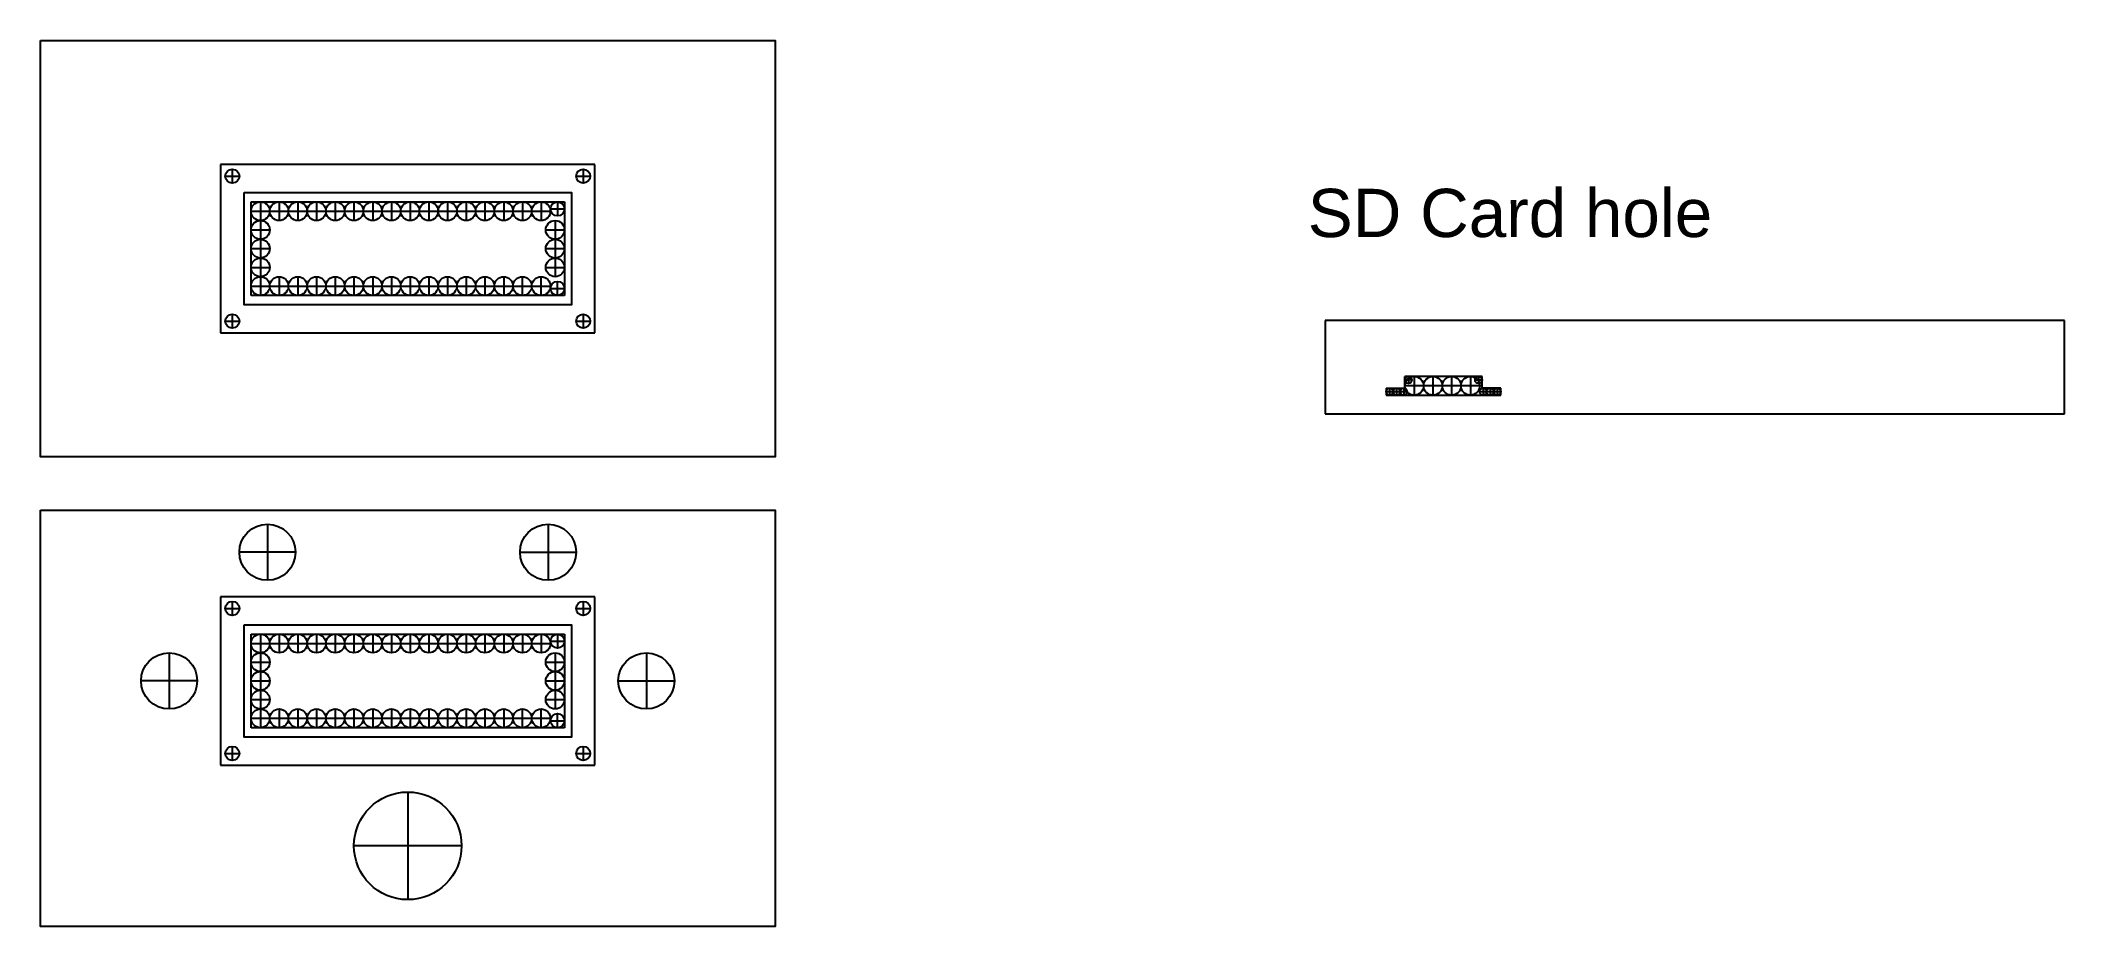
# Model space of a CAD drawing. Header units: inches. Extents: x 8 to 440, y 12 to 201.
import ezdxf

# ---------------------------------------------------------------- set-up
doc = ezdxf.new("R2010")
doc.units = ezdxf.units.IN
doc.header["$MEASUREMENT"] = 0
doc.styles.get("Standard").update_dxf_attribs({"font": 'arial.ttf'})

msp = doc.modelspace()

# ---------------------------------------------------------------- linework, layer by layer
for p, q in [((126.3, 174.89), (46.3, 174.89)), ((46.3, 174.89), (46.3, 138.89)), ((48.8, 173.89), (48.8, 170.89)), ((123.8, 173.89), (123.8, 170.89)), ((126.3, 138.89), (126.3, 174.89)), ((47.3, 172.39), (50.3, 172.39)), ((122.3, 172.39), (125.3, 172.39)), ((52.8, 166.89), (119.8, 166.89)), ((52.8, 146.89), (52.8, 166.89)), ((52.8, 164.89), (56.8, 164.89)), ((54.8, 166.89), (54.8, 162.89)), ((56.8, 164.89), (60.8, 164.89)), ((58.8, 166.89), (58.8, 162.89)), ((60.8, 164.89), (64.8, 164.89)), ((62.8, 166.89), (62.8, 162.89)), ((64.8, 164.89), (68.8, 164.89)), ((66.8, 166.89), (66.8, 162.89)), ((68.8, 164.89), (72.8, 164.89)), ((70.8, 166.89), (70.8, 162.89)), ((72.8, 164.89), (76.8, 164.89)), ((74.8, 166.89), (74.8, 162.89)), ((76.8, 164.89), (80.8, 164.89)), ((78.8, 166.89), (78.8, 162.89)), ((80.8, 164.89), (84.8, 164.89)), ((82.8, 166.89), (82.8, 162.89)), ((84.8, 164.89), (88.8, 164.89)), ((86.8, 166.89), (86.8, 162.89)), ((88.8, 164.89), (92.8, 164.89)), ((90.8, 166.89), (90.8, 162.89)), ((92.8, 164.89), (96.8, 164.89)), ((94.8, 166.89), (94.8, 162.89)), ((96.8, 164.89), (100.8, 164.89)), ((98.8, 166.89), (98.8, 162.89)), ((100.8, 164.89), (104.8, 164.89)), ((102.8, 166.89), (102.8, 162.89)), ((104.8, 164.89), (108.8, 164.89)), ((106.8, 166.89), (106.8, 162.89)), ((108.8, 164.89), (112.8, 164.89)), ((110.8, 166.89), (110.8, 162.89)), ((112.8, 164.89), (116.8, 164.89)), ((114.8, 166.89), (114.8, 162.89)), ((116.8, 165.39), (119.8, 165.39)), ((118.3, 166.89), (118.3, 163.89)), ((119.8, 166.89), (119.8, 146.89)), ((52.8, 160.89), (56.8, 160.89)), ((54.8, 162.89), (54.8, 158.89)), ((115.8, 160.89), (119.8, 160.89)), ((117.8, 162.89), (117.8, 158.89)), ((52.8, 156.89), (56.8, 156.89)), ((54.8, 158.89), (54.8, 154.89)), ((115.8, 156.89), (119.8, 156.89)), ((117.8, 158.89), (117.8, 154.89)), ((52.8, 152.89), (56.8, 152.89)), ((54.8, 154.89), (54.8, 150.89)), ((115.8, 152.89), (119.8, 152.89)), ((117.8, 154.89), (117.8, 150.89)), ((52.8, 148.89), (56.8, 148.89)), ((54.8, 150.89), (54.8, 146.89)), ((56.8, 148.89), (60.8, 148.89)), ((58.8, 150.89), (58.8, 146.89)), ((60.8, 148.89), (64.8, 148.89)), ((62.8, 150.89), (62.8, 146.89)), ((64.8, 148.89), (68.8, 148.89)), ((66.8, 150.89), (66.8, 146.89)), ((68.8, 148.89), (72.8, 148.89)), ((70.8, 150.89), (70.8, 146.89)), ((72.8, 148.89), (76.8, 148.89)), ((74.8, 150.89), (74.8, 146.89)), ((76.8, 148.89), (80.8, 148.89)), ((78.8, 150.89), (78.8, 146.89)), ((80.8, 148.89), (84.8, 148.89)), ((82.8, 150.89), (82.8, 146.89)), ((84.8, 148.89), (88.8, 148.89)), ((86.8, 150.89), (86.8, 146.89)), ((88.8, 148.89), (92.8, 148.89)), ((90.8, 150.89), (90.8, 146.89)), ((92.8, 148.89), (96.8, 148.89)), ((94.8, 150.89), (94.8, 146.89)), ((96.8, 148.89), (100.8, 148.89)), ((98.8, 150.89), (98.8, 146.89)), ((100.8, 148.89), (104.8, 148.89)), ((102.8, 150.89), (102.8, 146.89)), ((104.8, 148.89), (108.8, 148.89)), ((106.8, 150.89), (106.8, 146.89)), ((108.8, 148.89), (112.8, 148.89)), ((110.8, 146.89), (110.8, 150.89)), ((112.8, 148.89), (116.8, 148.89)), ((114.8, 146.89), (114.8, 150.89)), ((116.8, 148.39), (119.8, 148.39)), ((118.3, 146.89), (118.3, 149.89)), ((48.8, 142.89), (48.8, 139.89)), ((119.8, 146.89), (52.8, 146.89)), ((123.8, 142.89), (123.8, 139.89)), ((46.3, 138.89), (126.3, 138.89)), ((47.3, 141.39), (50.3, 141.39)), ((122.3, 141.39), (125.3, 141.39)), ((282.42, 141.57), (282.42, 121.57)), ((440.42, 141.57), (282.42, 141.57)), ((440.42, 121.57), (440.42, 141.57)), ((295.42, 127.07), (295.42, 125.57)), ((295.42, 127.07), (299.42, 127.07)), ((296.92, 126.32), (295.42, 126.32)), ((295.42, 125.57), (319.92, 125.57)), ((296.17, 127.07), (296.17, 125.57)), ((298.42, 126.32), (296.92, 126.32)), ((297.67, 127.07), (297.67, 125.57)), ((299.92, 126.32), (298.42, 126.32)), ((299.17, 127.07), (299.17, 125.57)), ((315.92, 129.57), (299.42, 129.57)), ((299.42, 127.07), (299.42, 129.57)), ((300.92, 128.82), (299.42, 128.82)), ((303.42, 127.57), (299.42, 127.57)), ((300.17, 129.57), (300.17, 128.07)), ((301.42, 129.57), (301.42, 125.57)), ((307.42, 127.57), (303.42, 127.57)), ((305.42, 129.57), (305.42, 125.57)), ((311.42, 127.57), (307.42, 127.57)), ((309.42, 129.57), (309.42, 125.57)), ((315.42, 127.57), (311.42, 127.57)), ((313.42, 129.57), (313.42, 125.57)), ((314.42, 128.82), (315.92, 128.82)), ((315.17, 129.57), (315.17, 128.07)), ((316.92, 126.32), (315.42, 126.32)), ((315.92, 127.07), (315.92, 129.57)), ((319.92, 127.07), (315.92, 127.07)), ((316.17, 127.07), (316.17, 125.57)), ((318.42, 126.32), (316.92, 126.32)), ((317.67, 127.07), (317.67, 125.57)), ((319.92, 126.32), (318.42, 126.32)), ((319.17, 127.07), (319.17, 125.57)), ((319.92, 125.57), (319.92, 127.07)), ((282.42, 121.57), (440.42, 121.57)), ((56.3, 98), (56.3, 86)), ((116.3, 98), (116.3, 86)), ((62.3, 92), (50.3, 92)), ((110.3, 92), (122.3, 92)), ((126.3, 82.5), (46.3, 82.5)), ((46.3, 82.5), (46.3, 46.5)), ((126.3, 46.5), (126.3, 82.5)), ((47.3, 80), (50.3, 80)), ((48.8, 81.5), (48.8, 78.5)), ((122.3, 80), (125.3, 80)), ((123.8, 81.5), (123.8, 78.5)), ((52.8, 74.5), (119.8, 74.5)), ((52.8, 54.5), (52.8, 74.5)), ((54.8, 74.5), (54.8, 70.5)), ((58.8, 74.5), (58.8, 70.5)), ((62.8, 74.5), (62.8, 70.5)), ((66.8, 74.5), (66.8, 70.5)), ((70.8, 74.5), (70.8, 70.5)), ((74.8, 74.5), (74.8, 70.5)), ((78.8, 74.5), (78.8, 70.5)), ((82.8, 74.5), (82.8, 70.5)), ((86.8, 74.5), (86.8, 70.5)), ((90.8, 74.5), (90.8, 70.5)), ((94.8, 74.5), (94.8, 70.5)), ((98.8, 74.5), (98.8, 70.5)), ((102.8, 74.5), (102.8, 70.5)), ((106.8, 74.5), (106.8, 70.5)), ((110.8, 74.5), (110.8, 70.5)), ((114.8, 74.5), (114.8, 70.5)), ((118.3, 74.5), (118.3, 71.5)), ((119.8, 74.5), (119.8, 54.5)), ((35.3, 70.5), (35.3, 58.5)), ((52.8, 72.5), (56.8, 72.5)), ((54.8, 70.5), (54.8, 66.5)), ((56.8, 72.5), (60.8, 72.5)), ((60.8, 72.5), (64.8, 72.5)), ((64.8, 72.5), (68.8, 72.5)), ((68.8, 72.5), (72.8, 72.5)), ((72.8, 72.5), (76.8, 72.5)), ((76.8, 72.5), (80.8, 72.5)), ((80.8, 72.5), (84.8, 72.5)), ((84.8, 72.5), (88.8, 72.5)), ((88.8, 72.5), (92.8, 72.5)), ((92.8, 72.5), (96.8, 72.5)), ((96.8, 72.5), (100.8, 72.5)), ((100.8, 72.5), (104.8, 72.5)), ((104.8, 72.5), (108.8, 72.5)), ((108.8, 72.5), (112.8, 72.5)), ((112.8, 72.5), (116.8, 72.5)), ((116.8, 73), (119.8, 73)), ((117.8, 70.5), (117.8, 66.5)), ((137.3, 70.5), (137.3, 58.5)), ((52.8, 68.5), (56.8, 68.5)), ((54.8, 66.5), (54.8, 62.5)), ((115.8, 68.5), (119.8, 68.5)), ((117.8, 66.5), (117.8, 62.5)), ((41.3, 64.5), (29.3, 64.5)), ((52.8, 64.5), (56.8, 64.5)), ((54.8, 62.5), (54.8, 58.5)), ((115.8, 64.5), (119.8, 64.5)), ((117.8, 62.5), (117.8, 58.5)), ((131.3, 64.5), (143.3, 64.5)), ((52.8, 60.5), (56.8, 60.5)), ((52.8, 56.5), (56.8, 56.5)), ((54.8, 58.5), (54.8, 54.5)), ((56.8, 56.5), (60.8, 56.5)), ((58.8, 58.5), (58.8, 54.5)), ((60.8, 56.5), (64.8, 56.5)), ((62.8, 58.5), (62.8, 54.5)), ((64.8, 56.5), (68.8, 56.5)), ((66.8, 58.5), (66.8, 54.5)), ((68.8, 56.5), (72.8, 56.5)), ((70.8, 58.5), (70.8, 54.5)), ((72.8, 56.5), (76.8, 56.5)), ((74.8, 58.5), (74.8, 54.5)), ((76.8, 56.5), (80.8, 56.5)), ((78.8, 58.5), (78.8, 54.5)), ((80.8, 56.5), (84.8, 56.5)), ((82.8, 58.5), (82.8, 54.5)), ((84.8, 56.5), (88.8, 56.5)), ((86.8, 58.5), (86.8, 54.5)), ((88.8, 56.5), (92.8, 56.5)), ((90.8, 58.5), (90.8, 54.5)), ((92.8, 56.5), (96.8, 56.5)), ((94.8, 58.5), (94.8, 54.5)), ((96.8, 56.5), (100.8, 56.5)), ((98.8, 58.5), (98.8, 54.5)), ((100.8, 56.5), (104.8, 56.5)), ((102.8, 58.5), (102.8, 54.5)), ((104.8, 56.5), (108.8, 56.5)), ((106.8, 58.5), (106.8, 54.5)), ((108.8, 56.5), (112.8, 56.5)), ((110.8, 54.5), (110.8, 58.5)), ((112.8, 56.5), (116.8, 56.5)), ((114.8, 54.5), (114.8, 58.5)), ((115.8, 60.5), (119.8, 60.5)), ((118.3, 54.5), (118.3, 57.5)), ((119.8, 54.5), (52.8, 54.5)), ((116.8, 56), (119.8, 56)), ((47.3, 49), (50.3, 49)), ((48.8, 50.5), (48.8, 47.5)), ((122.3, 49), (125.3, 49)), ((123.8, 50.5), (123.8, 47.5)), ((46.3, 46.5), (126.3, 46.5)), ((86.3, 40.75), (86.3, 17.75)), ((97.8, 29.25), (74.8, 29.25))]:
    msp.add_line(p, q)
for points in [[(7.8, 201.39), (164.8, 201.39), (164.8, 112.39), (7.8, 112.39)], [(51.3, 168.89), (121.3, 168.89), (121.3, 144.89), (51.3, 144.89)], [(7.8, 101), (164.8, 101), (164.8, 12), (7.8, 12)], [(51.3, 76.5), (121.3, 76.5), (121.3, 52.5), (51.3, 52.5)]]:
    msp.add_lwpolyline(points, close=True)
for centre, radius in [((48.8, 172.39), 1.5), ((123.8, 172.39), 1.5), ((54.8, 164.89), 2), ((58.8, 164.89), 2), ((62.8, 164.89), 2), ((66.8, 164.89), 2), ((70.8, 164.89), 2), ((74.8, 164.89), 2), ((78.8, 164.89), 2), ((82.8, 164.89), 2), ((86.8, 164.89), 2), ((90.8, 164.89), 2), ((94.8, 164.89), 2), ((98.8, 164.89), 2), ((102.8, 164.89), 2), ((106.8, 164.89), 2), ((110.8, 164.89), 2), ((114.8, 164.89), 2), ((118.3, 165.39), 1.5), ((54.8, 160.89), 2), ((117.8, 160.89), 2), ((54.8, 156.89), 2), ((117.8, 156.89), 2), ((54.8, 152.89), 2), ((117.8, 152.89), 2), ((54.8, 148.89), 2), ((58.8, 148.89), 2), ((62.8, 148.89), 2), ((66.8, 148.89), 2), ((70.8, 148.89), 2), ((74.8, 148.89), 2), ((78.8, 148.89), 2), ((82.8, 148.89), 2), ((86.8, 148.89), 2), ((90.8, 148.89), 2), ((94.8, 148.89), 2), ((98.8, 148.89), 2), ((102.8, 148.89), 2), ((106.8, 148.89), 2), ((110.8, 148.89), 2), ((114.8, 148.89), 2), ((118.3, 148.39), 1.5), ((48.8, 141.39), 1.5), ((123.8, 141.39), 1.5), ((296.17, 126.32), 0.75), ((297.67, 126.32), 0.75), ((299.17, 126.32), 0.75), ((300.17, 128.82), 0.75), ((301.42, 127.57), 2), ((305.42, 127.57), 2), ((309.42, 127.57), 2), ((313.42, 127.57), 2), ((315.17, 128.82), 0.75), ((316.17, 126.32), 0.75), ((317.67, 126.32), 0.75), ((319.17, 126.32), 0.75), ((56.3, 92), 6), ((116.3, 92), 6), ((48.8, 80), 1.5), ((123.8, 80), 1.5), ((54.8, 72.5), 2), ((58.8, 72.5), 2), ((62.8, 72.5), 2), ((66.8, 72.5), 2), ((70.8, 72.5), 2), ((74.8, 72.5), 2), ((78.8, 72.5), 2), ((82.8, 72.5), 2), ((86.8, 72.5), 2), ((90.8, 72.5), 2), ((94.8, 72.5), 2), ((98.8, 72.5), 2), ((102.8, 72.5), 2), ((106.8, 72.5), 2), ((110.8, 72.5), 2), ((114.8, 72.5), 2), ((118.3, 73), 1.5), ((35.3, 64.5), 6), ((54.8, 68.5), 2), ((117.8, 68.5), 2), ((137.3, 64.5), 6), ((54.8, 64.5), 2), ((117.8, 64.5), 2), ((54.8, 60.5), 2), ((117.8, 60.5), 2), ((54.8, 56.5), 2), ((58.8, 56.5), 2), ((62.8, 56.5), 2), ((66.8, 56.5), 2), ((70.8, 56.5), 2), ((74.8, 56.5), 2), ((78.8, 56.5), 2), ((82.8, 56.5), 2), ((86.8, 56.5), 2), ((90.8, 56.5), 2), ((94.8, 56.5), 2), ((98.8, 56.5), 2), ((102.8, 56.5), 2), ((106.8, 56.5), 2), ((110.8, 56.5), 2), ((114.8, 56.5), 2), ((118.3, 56), 1.5), ((48.8, 49), 1.5), ((123.8, 49), 1.5), ((86.3, 29.25), 11.5)]:
    msp.add_circle(centre, radius)

# ---------------------------------------------------------------- texts
msp.add_text('SD Card hole', height=10.3112).set_placement((278.67, 159.37))

doc.saveas('drawing.dxf')
